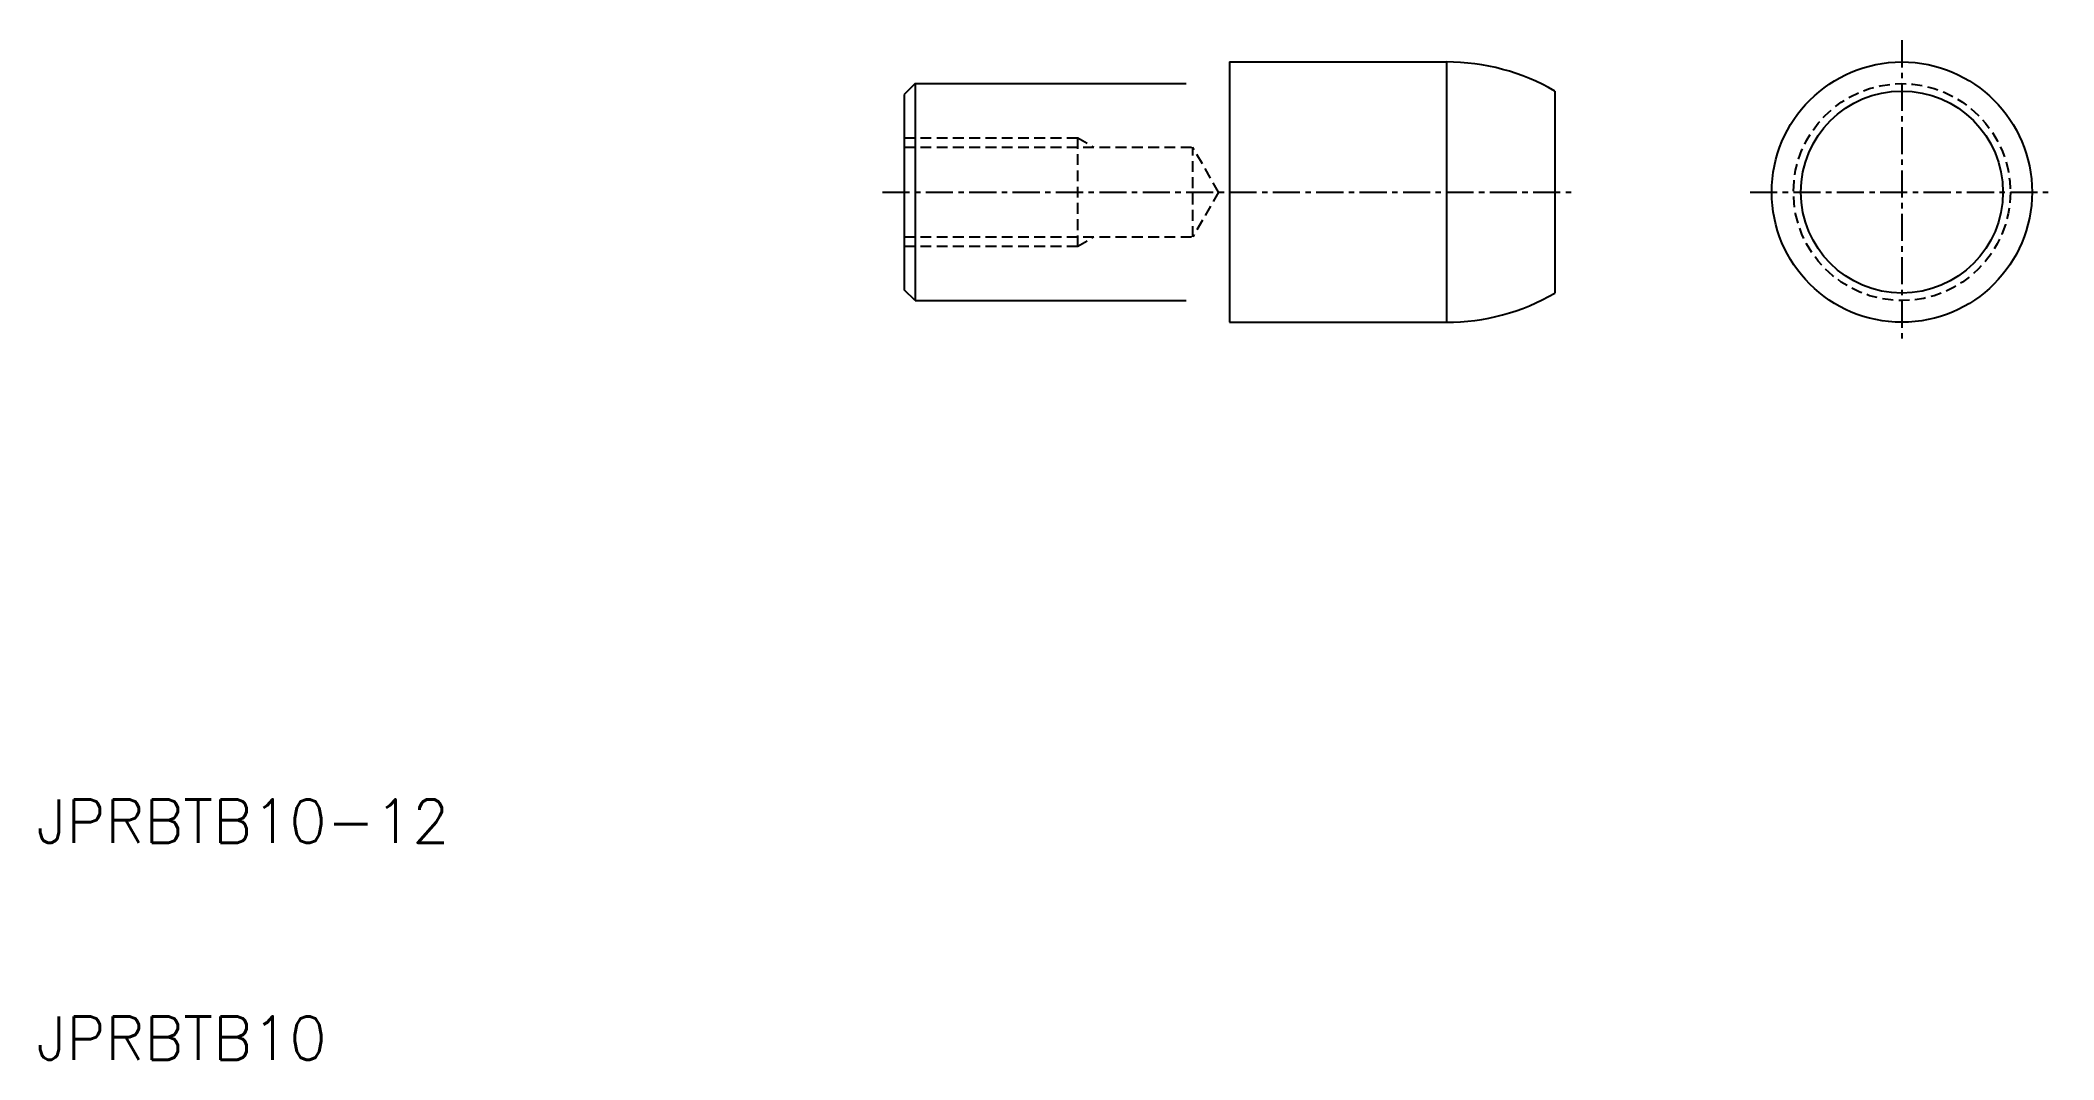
# Model space of a CAD drawing. Extents: x 10.2 to 103, y 10 to 57.
import ezdxf

# ---------------------------------------------------------------- set-up
doc = ezdxf.new("R2010")
doc.units = 0
doc.linetypes.add('CENTER', pattern=[2, 1.25, -0.25, 0.25, -0.25])
doc.linetypes.add('DASHED', pattern=[0.75, 0.5, -0.25])
doc.layers.get('0').update_dxf_attribs({"linetype": 'CONTINUOUS'})
doc.layers.add('CENTER', color=1, linetype='CENTER')
doc.styles.get("Standard").update_dxf_attribs({"font": 'txt.shx'})

msp = doc.modelspace()

# ---------------------------------------------------------------- linework, layer by layer
at = {"color": 7, "linetype": 'CONTINUOUS'}
for p, q in [((65, 56), (75, 56)), ((65, 56), (65, 44)), ((75, 56), (75, 44)), ((50.5, 55), (50, 54.5)), ((50.5, 55), (63, 55)), ((50.5, 55), (50.5, 45)), ((50, 54.5), (50, 45.5)), ((80, 54.66), (80, 45.34)), ((50.5, 45), (50, 45.5)), ((50.5, 45), (63, 45)), ((65, 44), (75, 44))]:
    msp.add_line(p, q, dxfattribs=at)
at = {"color": 3, "linetype": 'DASHED'}
for p, q in [((50, 52.5), (58, 52.5)), ((50, 52.067), (63.307, 52.067)), ((58, 47.5), (58, 52.5)), ((58, 52.5), (58.75, 52.067)), ((64.5, 50), (63.307, 52.067)), ((63.307, 47.933), (63.307, 52.067)), ((64.5, 50), (63.307, 47.933)), ((50, 47.933), (63.307, 47.933)), ((50, 47.5), (58, 47.5)), ((58, 47.5), (58.75, 47.933))]:
    msp.add_line(p, q, dxfattribs=at)
at = {"color": 7, "linetype": 'CONTINUOUS'}
for radius in [6, 4.66]:
    msp.add_circle((96, 50), radius, dxfattribs=at)
at = {"color": 3, "linetype": 'DASHED'}
msp.add_circle((96, 50), 5, dxfattribs=at)
at = {"color": 7, "linetype": 'CONTINUOUS'}
for centre, start, end in [((75, 46), 60, 90), ((75, 54), 270, 300)]:
    msp.add_arc(centre, 10, start, end, dxfattribs=at)
at = {"layer": 'CENTER', "color": 1, "linetype": 'CENTER'}
for p, q in [((96, 57), (96, 43)), ((49, 50), (81, 50)), ((89, 50), (103, 50))]:
    msp.add_line(p, q, dxfattribs=at)

# ---------------------------------------------------------------- texts
at = {"color": 7, "linetype": 'CONTINUOUS'}
for s, p in [('JPRBTB10-12', (10, 20)), ('JPRBTB10', (10, 10))]:
    msp.add_text(s, height=2, dxfattribs=at).set_placement(p)

doc.saveas('drawing.dxf')
